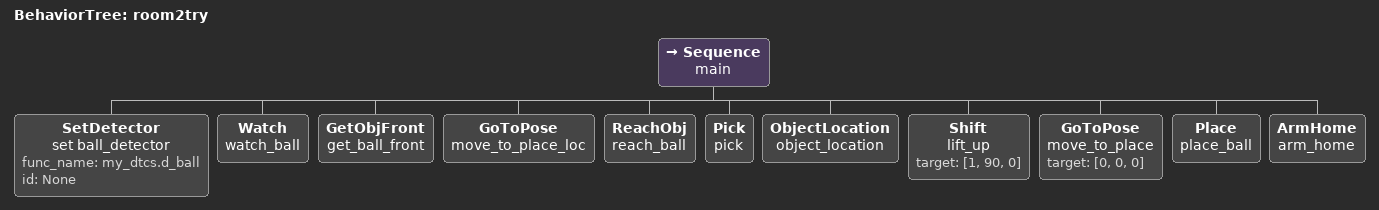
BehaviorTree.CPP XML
<root>
    <BehaviorTree ID="room2try">
    <Sequence name="main">
        <SetDetector name="set ball_detector" func_name="my_dtcs.d_ball" id="None"/>
        <Watch name="watch_ball"/>
        <GetObjFront name="get_ball_front"/>
        <GoToPose name="move_to_place_loc"/>
        <ReachObj name="reach_ball" />
        <Pick name="pick"/>
        <ObjectLocation name="object_location"/>
        <Shift name="lift_up" target="[1, 90, 0]"/>
        <GoToPose name="move_to_place" target="[0, 0, 0]"/>
        <Place name="place_ball"/>
        <ArmHome name="arm_home"/>

    </Sequence>
    </BehaviorTree>
</root>
